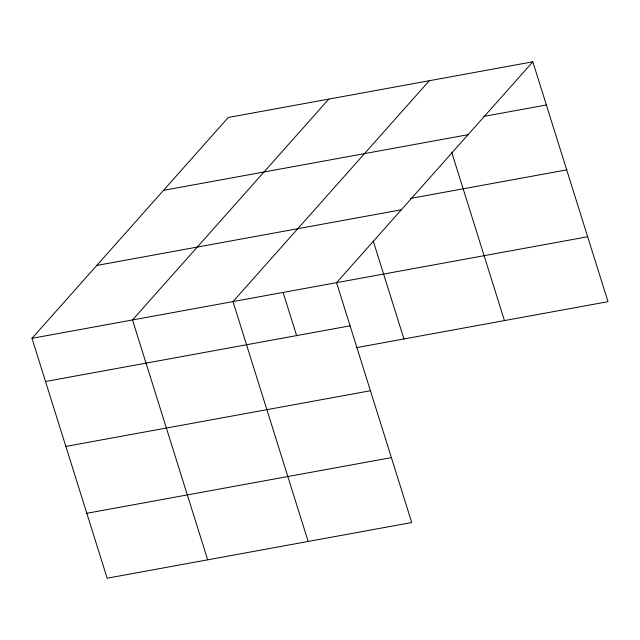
<?xml version="1.0" encoding="UTF-8"?>
<svg xmlns="http://www.w3.org/2000/svg" width="640" height="640" viewBox="0 0 640 640"><rect width="100%" height="100%" fill="white"/><g stroke="black" fill="none" stroke-linecap="round" stroke-linejoin="round"><path stroke-width="0.96" d="M532.832 61.8L336.56 282.664L411.728 522.528L107.168 578.2L32 338.336L228.272 117.472L532.832 61.8L608 301.664L356.128 347.704M328.776 99.104L132.504 319.968L207.672 559.824M429.28 80.728L233.008 301.592L308.176 541.456M483.84 116.4L546.36 104.968M163.504 190.36L468.064 134.688M410.456 198.44L566.704 169.88M96.768 265.448L401.328 209.776M32 338.336L587.656 236.752M45.528 381.504L350.088 325.832M65.872 446.416L370.432 390.744M86.824 513.288L391.384 457.616M451.656 152.12L504.448 320.592M373.272 241.088L403.944 338.96M283.096 292.424L296.656 335.696"/></g></svg>
